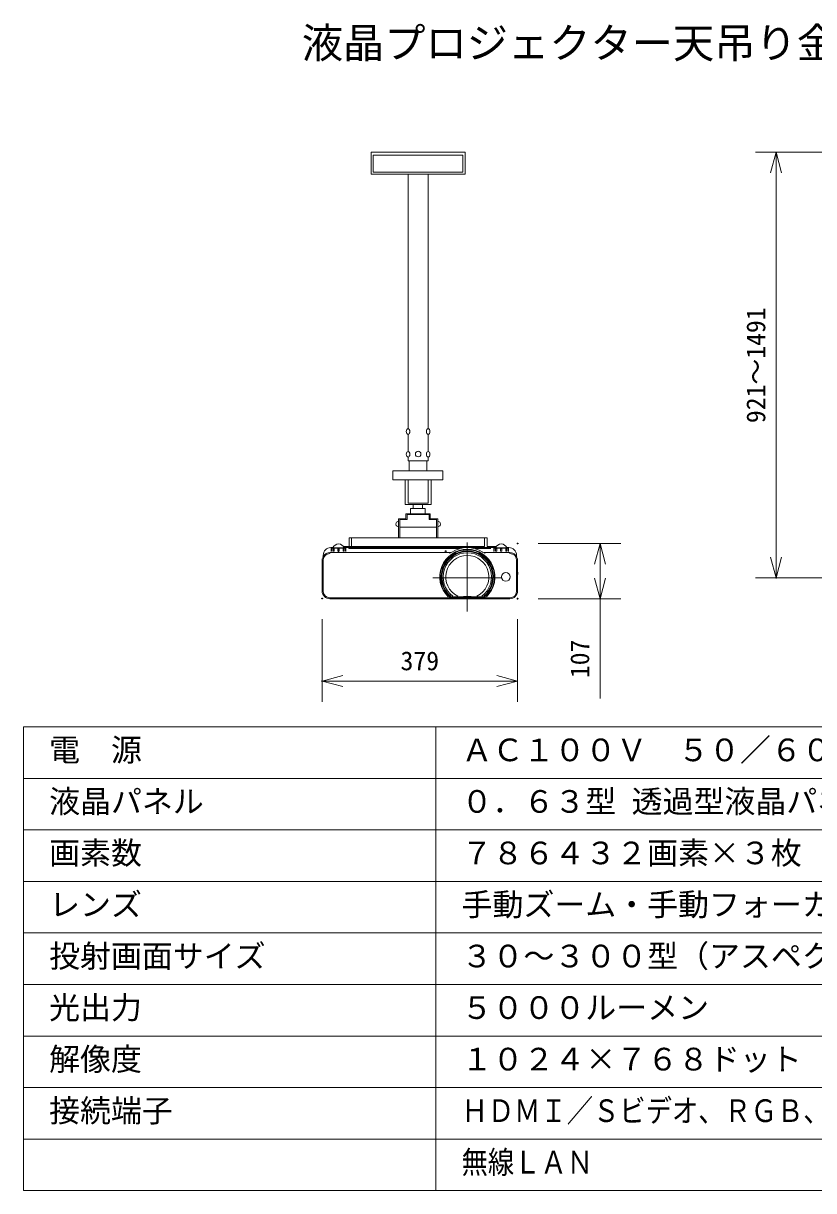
# Model space of a CAD drawing. Units: millimetres, scale not verified. Extents: x -63 to 62, y -57 to 57.
# Drawn here: x -62.5 to 14.1, y -56.5 to 56.7 of the extents above; entities that cross this region are included whole.
import ezdxf
from ezdxf.enums import TextEntityAlignment as Align

# ---------------------------------------------------------------- set-up
doc = ezdxf.new("R2010")
doc.units = ezdxf.units.MM
doc.header["$LTSCALE"] = 0.125
doc.header["$PDMODE"] = 32
doc.header["$PDSIZE"] = 0.0625
for name, color, linetype, lineweight in [('0-0_0', 7, 'Continuous', 9), ('0-1_WAKU', 1, 'Continuous', 18), ('0-3_GAIKEI', 7, 'Continuous', 9), ('0-6_SUNPO', 7, 'Continuous', 9), ('0-7_S1', 1, 'Continuous', 18)]:
    doc.layers.add(name, color=color, linetype=linetype, lineweight=lineweight)
doc.layers.add('0-2_MOJI1', color=7, linetype='Continuous')
doc.layers.add('0-5_DEFPOINTS', color=7, linetype='Continuous')
doc.styles.add('ＭＳ ゴシック', font='')
doc.styles.get('ＭＳ ゴシック').set_extended_font_data('MS Gothic')

# ---------------------------------------------------------------- blocks, each defined once
blk = doc.blocks.new('_OPEN30')
at = {"layer": '0-0_0'}
blk.add_line((0, 0), (-1, 0), dxfattribs=at)
blk.add_lwpolyline([(-1, 0.26795), (0, 0), (-1, -0.26795)], dxfattribs=at)
blk = doc.blocks.new('D7')
at = {"layer": '0-5_DEFPOINTS'}
for p in [(-18.9152, 10.8352), (-18.9152, 5.4852), (-10.9152, 5.4852)]:
    blk.add_point(p, dxfattribs=at)
at = {"layer": '0-6_SUNPO'}
for p, q in [((-16.9152, 10.8352), (-8.9152, 10.8352)), ((-10.9152, 8.8352), (-10.9152, 7.4852)), ((-16.9152, 5.4852), (-8.9152, 5.4852)), ((-10.9152, 5.4852), (-10.9152, -4.1815))]:
    blk.add_line(p, q, dxfattribs=at)
at = {"layer": '0-6_SUNPO', "xscale": 2, "yscale": 2}
for p, rotation in [((-10.9152, 10.8352), 90), ((-10.9152, 5.4852), 270)]:
    blk.add_blockref('_OPEN30', p, dxfattribs=dict(at, rotation=rotation))
at = {"layer": '0-6_SUNPO', "style": 'ＭＳ ゴシック'}
blk.add_text('107', height=1.833, rotation=90, dxfattribs=at).set_placement((-11.4152, -2.2232), align=Align.BOTTOM_LEFT)
blk = doc.blocks.new('D6')
at = {"layer": '0-5_DEFPOINTS'}
for p in [(-37.8648, 5.4915), (-18.9148, 5.4915), (-37.8648, -2.5085)]:
    blk.add_point(p, dxfattribs=at)
at = {"layer": '0-6_SUNPO'}
for p, q in [((-37.8648, 3.4915), (-37.8648, -4.5085)), ((-18.9148, 3.4915), (-18.9148, -4.5085)), ((-20.9148, -2.5085), (-35.8648, -2.5085))]:
    blk.add_line(p, q, dxfattribs=at)
at = {"layer": '0-6_SUNPO', "xscale": 2, "yscale": 2, "rotation": 180}
blk.add_blockref('_OPEN30', (-37.8648, -2.5085), dxfattribs=at)
at = {"layer": '0-6_SUNPO', "xscale": 2, "yscale": 2}
blk.add_blockref('_OPEN30', (-18.9148, -2.5085), dxfattribs=at)
at = {"layer": '0-6_SUNPO', "style": 'ＭＳ ゴシック'}
blk.add_text('379', height=1.833, dxfattribs=at).set_placement((-30.2648, -2.0085), align=Align.BOTTOM_LEFT)
blk = doc.blocks.new('D5')
at = {"layer": '0-5_DEFPOINTS'}
for p in [(14.1565, 48.7881), (6.1565, 7.4988), (14.1565, 7.4988)]:
    blk.add_point(p, dxfattribs=at)
at = {"layer": '0-6_SUNPO'}
for p, q in [((12.1565, 48.7881), (4.1565, 48.7881)), ((6.1565, 46.7881), (6.1565, 9.4988)), ((12.1565, 7.4988), (4.1565, 7.4988))]:
    blk.add_line(p, q, dxfattribs=at)
at = {"layer": '0-6_SUNPO', "xscale": 2, "yscale": 2}
for p, rotation in [((6.1565, 48.7881), 90), ((6.1565, 7.4988), 270)]:
    blk.add_blockref('_OPEN30', p, dxfattribs=dict(at, rotation=rotation))
at = {"layer": '0-6_SUNPO', "style": 'ＭＳ ゴシック'}
blk.add_text('921～1491', height=1.833, rotation=90, dxfattribs=at).set_placement((5.6565, 22.5184), align=Align.BOTTOM_LEFT)

msp = doc.modelspace()

# ---------------------------------------------------------------- linework, layer by layer
at = {"layer": '0-1_WAKU', "color": 4}
for p, q in [((-62.5068, -11.5092), (-62.5068, -56.5092)), ((-62.5068, -11.5092), (62.4932, -11.5092)), ((-22.5068, -11.5092), (-22.5068, -56.5092)), ((62.4932, -56.5092), (-62.5068, -56.5092))]:
    msp.add_line(p, q, dxfattribs=at)
at = {"layer": '0-1_WAKU'}
for p, q in [((-62.5068, -16.5092), (62.4932, -16.5092)), ((-62.5068, -21.5092), (62.4932, -21.5092)), ((-62.5068, -26.5092), (62.4932, -26.5092)), ((-62.5068, -31.5092), (62.4932, -31.5092)), ((-62.5068, -36.5092), (62.4932, -36.5092)), ((-62.5068, -41.5092), (62.4932, -41.5092)), ((-62.5068, -46.5092), (62.4932, -46.5092)), ((-62.5068, -51.5092), (62.4932, -51.5092))]:
    msp.add_line(p, q, dxfattribs=at)
at = {"layer": '0-3_GAIKEI', "color": 1, "lineweight": 18}
for p, q in [((-22.4365, 7.8518), (-26.0046, 7.8518)), ((-32.6303, 5.7506), (-32.6591, 5.7506)), ((-32.6591, 5.5264), (-32.6591, 5.7506)), ((-32.6416, 5.5264), (-32.6416, 5.7506)), ((-32.4647, 5.8061), (-32.6325, 5.8061)), ((-32.6303, 5.5264), (-32.6303, 5.7506)), ((-31.2929, 5.8557), (-32.5865, 5.8557)), ((-32.3753, 5.7506), (-32.4807, 5.7506)), ((-32.4807, 5.7506), (-32.4807, 5.5264)), ((-32.4699, 5.7506), (-32.4699, 5.5264)), ((-32.4022, 5.5264), (-32.4022, 5.7506)), ((-31.9894, 5.8061), (-32.3944, 5.8061)), ((-32.3753, 5.5264), (-32.3753, 5.7506)), ((-31.8652, 5.7506), (-32.0142, 5.7506)), ((-32.0142, 5.7506), (-32.0142, 5.5264)), ((-31.9876, 5.7506), (-31.9876, 5.5264)), ((-31.9397, 5.8156), (-31.9397, 5.8557)), ((-31.8918, 5.5264), (-31.8918, 5.7506)), ((-31.4849, 5.8061), (-31.89, 5.8061)), ((-31.8652, 5.5264), (-31.8652, 5.7506)), ((-31.3987, 5.7506), (-31.504, 5.7506)), ((-31.504, 5.7506), (-31.504, 5.5264)), ((-31.4772, 5.7506), (-31.4772, 5.5264)), ((-31.2468, 5.8061), (-31.4146, 5.8061)), ((-31.4094, 5.5264), (-31.4094, 5.7506)), ((-31.3987, 5.5264), (-31.3987, 5.7506)), ((-31.2491, 5.7506), (-31.2203, 5.7506)), ((-31.2491, 5.7506), (-31.2491, 5.5264)), ((-31.2377, 5.7506), (-31.2377, 5.5264)), ((-31.2321, 5.799), (-31.2376, 5.799)), ((-31.2203, 5.5264), (-31.2203, 5.7506)), ((-30.9426, 5.799), (-30.9426, 5.8805)), ((-20.1798, 5.799), (-30.9426, 5.799)), ((-17.1621, 5.799), (-18.7227, 5.799)), ((-16.8845, 5.5264), (-16.8845, 5.7506)), ((-16.8557, 5.7506), (-16.8845, 5.7506)), ((-16.8672, 5.799), (-16.8726, 5.799)), ((-16.6901, 5.8061), (-16.8579, 5.8061)), ((-16.8557, 5.5264), (-16.8557, 5.7506)), ((-15.5115, 5.8552), (-16.8118, 5.8557)), ((-16.7061, 5.7506), (-16.7061, 5.5264)), ((-16.6007, 5.7506), (-16.7061, 5.7506)), ((-16.2148, 5.8061), (-16.6198, 5.8061)), ((-16.6007, 5.5264), (-16.6007, 5.7506)), ((-16.2396, 5.7506), (-16.2396, 5.5264)), ((-16.0906, 5.7506), (-16.2396, 5.7506)), ((-15.7103, 5.8061), (-16.1154, 5.8061)), ((-16.0906, 5.5264), (-16.0906, 5.7506)), ((-15.7294, 5.7506), (-15.7294, 5.5264)), ((-15.6241, 5.7506), (-15.7294, 5.7506)), ((-15.4722, 5.8061), (-15.64, 5.8061)), ((-15.6241, 5.5264), (-15.6241, 5.7506)), ((-15.4745, 5.7506), (-15.4745, 5.5264)), ((-15.4745, 5.7506), (-15.4456, 5.7506)), ((-15.4456, 5.5264), (-15.4456, 5.7506)), ((-33.4381, 4.6401), (-33.5274, 4.6401)), ((-33.4381, 4.6401), (-33.4381, 1.6632)), ((-32.7831, 5.295), (-32.7831, 5.3844)), ((-32.6303, 5.5264), (-32.6591, 5.5264)), ((-32.3118, 5.407), (-32.6292, 5.407)), ((-32.5849, 5.4092), (-32.3118, 5.4092)), ((-32.3753, 5.5264), (-32.4807, 5.5264)), ((-32.3118, 5.3968), (-32.3118, 5.4092)), ((-31.8652, 5.5264), (-32.0142, 5.5264)), ((-31.9397, 5.4205), (-31.9397, 5.461)), ((-31.5676, 5.4092), (-31.2944, 5.4092)), ((-31.5676, 5.3968), (-31.5676, 5.4092)), ((-31.2501, 5.407), (-31.5676, 5.407)), ((-31.3987, 5.5264), (-31.504, 5.5264)), ((-31.2203, 5.5264), (-31.2491, 5.5264)), ((-21.5951, 5.407), (-30.9577, 5.407)), ((-30.9577, 5.407), (-30.9577, 5.3844)), ((-22.8135, 5.3992), (-23.0368, 5.3992)), ((-23.0368, 5.3844), (-23.0368, 5.3992)), ((-22.9078, 5.3844), (-22.9078, 5.3992)), ((-22.8135, 5.3844), (-22.8135, 5.3992)), ((-21.5835, 5.5403), (-21.5971, 5.3844)), ((-21.5588, 5.563), (-21.5114, 5.563)), ((-21.4731, 5.3844), (-21.4867, 5.5403)), ((-21.1569, 5.407), (-21.4751, 5.407)), ((-21.1569, 5.407), (-21.1569, 5.295)), ((-20.9267, 5.4103), (-20.9477, 5.444)), ((-17.9758, 5.4103), (-17.9548, 5.444)), ((-17.7455, 5.2951), (-17.7455, 5.407)), ((-17.1471, 5.407), (-17.7455, 5.407)), ((-17.1471, 5.407), (-17.1471, 5.3844)), ((-16.8557, 5.5264), (-16.8845, 5.5264)), ((-16.5372, 5.4092), (-16.8103, 5.4092)), ((-16.6007, 5.5264), (-16.7061, 5.5264)), ((-16.0906, 5.5264), (-16.2396, 5.5264)), ((-15.5199, 5.4092), (-15.793, 5.4092)), ((-15.6241, 5.5264), (-15.7294, 5.5264)), ((-15.4456, 5.5264), (-15.4745, 5.5264)), ((-15.3216, 5.295), (-15.3216, 5.3844)), ((-14.6667, 1.6632), (-14.6667, 4.6401)), ((-14.6667, 4.6401), (-14.5774, 4.6401)), ((-33.5274, 3.4791), (-33.5423, 3.4791)), ((-33.5423, 3.2558), (-33.5423, 3.4791)), ((-14.5774, 3.4791), (-14.5625, 3.4791)), ((-14.5625, 3.4791), (-14.5625, 3.2558)), ((-33.5274, 3.3848), (-33.5423, 3.3848)), ((-33.5274, 3.2558), (-33.5423, 3.2558)), ((-14.5774, 3.3848), (-14.5625, 3.3848)), ((-14.5774, 3.2558), (-14.5625, 3.2558)), ((-33.5274, 2.0353), (-33.5423, 2.0353)), ((-33.5423, 1.7872), (-33.5423, 2.0353)), ((-33.5274, 1.9113), (-33.5423, 1.9113)), ((-33.5274, 1.7872), (-33.5423, 1.7872)), ((-33.4381, 1.6632), (-33.5274, 1.6632)), ((-21.3133, 1.1062), (-21.2846, 1.1359)), ((-19.8417, 1.138), (-19.8414, 1.1404)), ((-19.8304, 1.1369), (-19.8303, 1.1393)), ((-19.8303, 1.1393), (-19.0722, 1.1393)), ((-19.0722, 1.1369), (-19.0722, 1.1393)), ((-19.0611, 1.1404), (-19.0608, 1.138)), ((-14.6667, 1.6632), (-14.5774, 1.6632)), ((-32.7831, 1.0083), (-15.3216, 1.0083)), ((-32.7831, 1.0083), (-32.7831, 0.919)), ((-17.6803, 1.1133), (-21.2222, 1.1133)), ((-17.6803, 1.0867), (-21.2222, 1.0867)), ((-17.6803, 1.0867), (-17.6803, 1.1133)), ((-15.3216, 1.0083), (-15.3216, 0.919))]:
    msp.add_line(p, q, dxfattribs=at)
at = {"layer": '0-3_GAIKEI', "lineweight": 18}
for p, q in [((-32.4826, 5.8805), (-32.6839, 5.8805)), ((-16.708, 5.8805), (-31.3968, 5.8805)), ((-15.4208, 5.8805), (-15.6222, 5.8805)), ((-33.5274, 4.6401), (-33.5274, 1.6632)), ((-33.4281, 5.1363), (-33.4281, 5.0611)), ((-21.1569, 5.3844), (-32.7831, 5.3844)), ((-15.3216, 5.3844), (-17.7455, 5.3844)), ((-14.6766, 5.0611), (-14.6766, 5.1363)), ((-14.5774, 1.6632), (-14.5774, 4.6401)), ((-32.7831, 0.919), (-15.3216, 0.919))]:
    msp.add_line(p, q, dxfattribs=at)
at = {"layer": '0-3_GAIKEI'}
for p, q in [((-19.4512, 6.3827), (-19.4512, -0.3175)), ((-16.1027, 2.9326), (-22.7998, 2.9326))]:
    msp.add_line(p, q, dxfattribs=at)
at = {"layer": '0-3_GAIKEI', "color": 1, "lineweight": 18}
msp.add_lwpolyline([(-21.2222, 1.0867), (-21.2222, 1.1133), (-21.2222, 1.1133)], dxfattribs=at)
for radius in [0.4292, 0.4267]:
    msp.add_circle((-15.7185, 3.0326), radius, dxfattribs=at)
at = {"layer": '0-3_GAIKEI', "lineweight": 18}
for centre, radius, start, end in [((-32.6839, 5.1363), 0.7442, 90, 180), ((-31.9397, 5.6243), 0.6035, 22.66152, 157.33848), ((-19.4512, 3.0326), 2.838, 58.17832, 121.82168), ((-16.1651, 5.6243), 0.6035, 22.66152, 157.33848), ((-15.4208, 5.1363), 0.7442, 360, 90), ((-32.7831, 4.6401), 0.7442, 90, 180), ((-33.6266, 5.0611), 0.1985, 333.47465, 0), ((-21.1569, 5.7813), 0.3969, 270, 301.82168), ((-17.7455, 5.7813), 0.3969, 238.17832, 270), ((-15.3216, 4.6401), 0.7442, 0, 90), ((-14.4781, 5.0611), 0.1985, 180, 206.52535), ((-32.7831, 1.6632), 0.7442, 180, 270), ((-15.3216, 1.6632), 0.7442, 270, 0)]:
    msp.add_arc(centre, radius, start, end, dxfattribs=at)
at = {"layer": '0-3_GAIKEI', "color": 1, "lineweight": 18}
for centre, radius, start, end in [((-32.5847, 5.7506), 0.0744, 143.20231, 180), ((-32.6839, 5.825), 0.0496, 323.13025, 348.99034), ((-31.1954, 5.825), 0.0496, 191.00966, 216.86975), ((-31.2947, 5.7506), 0.0744, 0, 36.79769), ((-19.4512, 3.0326), 2.6792, 314.027, 225.97321), ((-19.4512, 3.0326), 2.6379, 314.02705, 225.97321), ((-16.8101, 5.7506), 0.0744, 143.20231, 180), ((-16.9093, 5.825), 0.0496, 323.13025, 348.99034), ((-15.4208, 5.825), 0.0496, 191.00966, 216.86975), ((-15.5201, 5.7506), 0.0744, 0, 36.79769), ((-32.7831, 4.6401), 0.6549, 90, 180), ((-32.5847, 5.5264), 0.0744, 180, 216.73327), ((-31.2947, 5.5264), 0.0744, 323.26673, 0), ((-19.4512, 3.0326), 2.532, 311.54285, 228.45715), ((-19.4512, 3.0326), 2.4667, 310.76008, 229.23992), ((-19.4512, 3.0326), 2.3393, 307.06883, 232.93117), ((-21.5588, 5.5382), 0.0248, 89.99993, 174.9992), ((-19.4512, 3.0326), 2.0843, 296.64105, 243.35895), ((-21.5114, 5.5382), 0.0248, 5.0008, 90.00007), ((-16.8101, 5.5264), 0.0744, 180, 216.73327), ((-15.5201, 5.5264), 0.0744, 323.26673, 0), ((-15.3216, 4.6401), 0.6549, 0, 90), ((-32.7831, 1.6632), 0.6549, 180, 270), ((-15.3216, 1.6632), 0.6549, 270, 0)]:
    msp.add_arc(centre, radius, start, end, dxfattribs=at)
at = {"layer": '0-7_S1'}
for p, q in [((-28.7771, 42.095), (-28.7771, 44.2218)), ((-19.664, 44.2218), (-28.7771, 44.2218)), ((-19.664, 42.095), (-19.664, 44.2218)), ((-28.5669, 43.9454), (-28.5669, 42.3051)), ((-28.5669, 43.9454), (-19.8742, 43.9454)), ((-19.8742, 43.9454), (-19.8742, 42.3051)), ((-28.7771, 42.095), (-19.664, 42.095)), ((-28.5669, 42.3051), (-19.8742, 42.3051)), ((-25.1828, 17.4108), (-25.1828, 42.106)), ((-23.2584, 17.4116), (-23.2584, 42.106)), ((-25.1828, 15.2001), (-25.1828, 16.8643)), ((-23.2584, 15.2009), (-23.2584, 16.8635)), ((-25.1828, 14.3022), (-25.1828, 14.6536)), ((-25.1828, 14.3022), (-23.2584, 14.3022)), ((-25.0767, 14.3022), (-25.0767, 13.3204)), ((-23.3644, 14.3022), (-23.3644, 13.3204)), ((-23.2584, 14.3022), (-23.2584, 14.6528)), ((-26.6755, 13.3204), (-21.8169, 13.3204)), ((-26.6755, 12.4485), (-26.6755, 13.3204)), ((-21.8169, 12.4485), (-21.8169, 13.3204)), ((-26.6755, 12.4485), (-21.8169, 12.4485)), ((-25.4881, 10.0569), (-25.4881, 12.4485)), ((-25.196, 10.1907), (-25.196, 12.4485)), ((-23.2451, 10.1907), (-23.2451, 12.4485)), ((-22.953, 10.0569), (-22.953, 12.4485)), ((-25.4881, 10.0569), (-22.953, 10.0569)), ((-25.3982, 9.1616), (-23.0429, 9.1616)), ((-25.3982, 8.6629), (-25.3982, 9.1616)), ((-25.2756, 8.5916), (-25.2756, 9.0751)), ((-25.2756, 9.0751), (-23.1655, 9.0751)), ((-25.196, 10.1907), (-23.2451, 10.1907)), ((-24.7069, 9.6604), (-24.7069, 10.0569)), ((-23.7855, 9.6604), (-23.7855, 10.0569)), ((-23.1655, 8.5916), (-23.1655, 9.0751)), ((-23.0429, 8.6629), (-23.0429, 9.1616)), ((-26.1272, 8.6629), (-25.3982, 8.6629)), ((-26.1272, 6.8271), (-26.1272, 8.6629)), ((-26.0046, 6.8271), (-26.0046, 8.6629)), ((-26.0046, 8.5916), (-25.2756, 8.5916)), ((-22.4365, 8.5916), (-23.1655, 8.5916)), ((-22.4365, 6.8271), (-22.4365, 8.6629)), ((-30.9188, 6.8271), (-30.9188, 5.9941)), ((-17.5223, 6.8271), (-30.9188, 6.8271)), ((-30.6715, 6.8271), (-30.6715, 5.9941)), ((-17.7696, 6.8271), (-17.7696, 5.9941)), ((-17.5223, 6.8271), (-17.5223, 5.9941)), ((-31.4035, 5.9941), (-31.4035, 5.8805)), ((-17.7696, 5.9941), (-31.4035, 5.9941)), ((-16.7187, 5.8805), (-31.4035, 5.8805)), ((-16.7036, 5.9941), (-17.5223, 5.9941)), ((-16.7187, 5.9941), (-16.7187, 5.8805))]:
    msp.add_line(p, q, dxfattribs=at)
for points in [[(-23.5295, 9.1616), (-23.5295, 9.6604), (-24.9628, 9.6604), (-24.9628, 9.1616)], [(-22.3139, 6.8271), (-22.3139, 8.6629), (-23.0429, 8.6629)]]:
    msp.add_lwpolyline(points, dxfattribs=at)
msp.add_circle((-24.2212, 14.9486), 0.2698, dxfattribs=at)
for centre, start, end in [((-26.1506, 8.1594), 84.54252, 275.45748), ((-22.2905, 8.1594), 264.54252, 95.45748)]:
    msp.add_arc(centre, 0.2461, start, end, dxfattribs=at)
for centre in [(-25.1966, 17.1376), (-23.2545, 17.1376), (-25.1966, 14.9269), (-23.2545, 14.9269)]:
    msp.add_ellipse(centre, major_axis=(0, 0.2742), ratio=0.619048, dxfattribs=at)

# ---------------------------------------------------------------- block references
at = {"layer": '0-6_SUNPO'}
for name in ['D5', 'D7', 'D6']:
    msp.add_blockref(name, (4.3375, -4.5662), dxfattribs=at)

# ---------------------------------------------------------------- texts
at = {"layer": '0-2_MOJI1', "style": 'ＭＳ ゴシック'}
for s, height, p in [('液晶プロジェクター天吊り金具付', 2.933, (-35.5068, 52.4908)), ('電\u3000源', 2.199, (-60.0068, -15.5092)), ('ＡＣ１００Ｖ\u3000５０／６０Ｈｚ\u3000', 2.199, (-20.0068, -15.5092)), ('液晶パネル', 2.199, (-60.0068, -20.5092)), ('０．６３型 透過型液晶パネル ３原色方式', 2.199, (-20.0068, -20.5092)), ('画素数', 2.199, (-60.0068, -25.5092)), ('７８６４３２画素×３枚', 2.199, (-20.0068, -25.5092)), ('レンズ', 2.199, (-60.0068, -30.5092)), ('手動ズーム・手動フォーカスレンズ', 2.199, (-20.0068, -30.5092)), ('投射画面サイズ', 2.199, (-60.0068, -35.5092)), ('３０～３００型（アスペクト比４：３）', 2.199, (-20.0068, -35.5092)), ('光出力', 2.199, (-60.0068, -40.5092)), ('５０００ルーメン', 2.199, (-20.0068, -40.5092)), ('解像度', 2.199, (-60.0068, -45.5092)), ('１０２４×７６８ドット', 2.199, (-20.0068, -45.5092)), ('接続端子', 2.199, (-60.0068, -50.5092))]:
    msp.add_text(s, height=height, dxfattribs=at).set_placement(p, align=Align.BOTTOM_LEFT)
at = {"layer": '0-2_MOJI1', "style": 'ＭＳ ゴシック', "width": 0.85}
for s, p in [('ＨＤＭＩ／Ｓビデオ、ＲＧＢ、シリアル／ＬＡＮ、ＵＳＢ', (-20.0068, -50.5092)), ('無線ＬＡＮ', (-20.0068, -55.5092))]:
    msp.add_text(s, height=2.199, dxfattribs=at).set_placement(p, align=Align.BOTTOM_LEFT)

doc.saveas('drawing.dxf')
